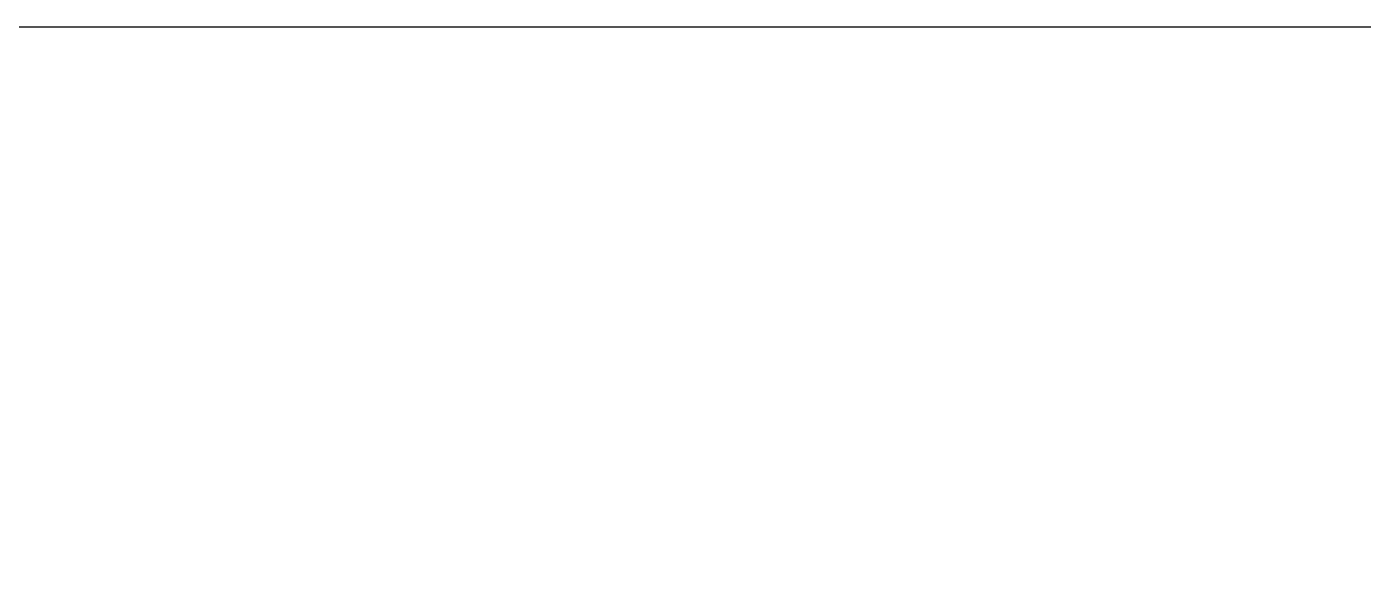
# Model space of a CAD drawing. Header units: millimetres. Extents: x 1786 to 2940, y -3417 to -1928.
# Drawn here: x 2563.4 to 2642.2, y -2727.6 to -2695.1 of the extents above; entities that cross this region are included whole.
import ezdxf

# ---------------------------------------------------------------- set-up
doc = ezdxf.new("R2010")
doc.units = ezdxf.units.MM

# ---------------------------------------------------------------- blocks, each defined once
blk = doc.blocks.new('*u2')
at = {"layer": 'Defpoints', "color": 2}
blk.add_lwpolyline([(-135.769835477229, 94.94140519081543), (135.769835477229, 94.94140519081543), (135.769835477229, -94.94140519081543), (-135.769835477229, -94.94140519081543)], close=True, dxfattribs=at)
blk = doc.blocks.new('u231')
at = {"layer": 'Defpoints', "xscale": 1.900000000000091, "yscale": 1.900000000000091, "zscale": 1.900000000000091}
blk.add_blockref('*u2', (0, 180.3886698625492), dxfattribs=at)

msp = doc.modelspace()

# ---------------------------------------------------------------- block references
msp.add_blockref('u231', (2682.152356041624, -3055.879769922592, -3e-09))

doc.saveas('drawing.dxf')
